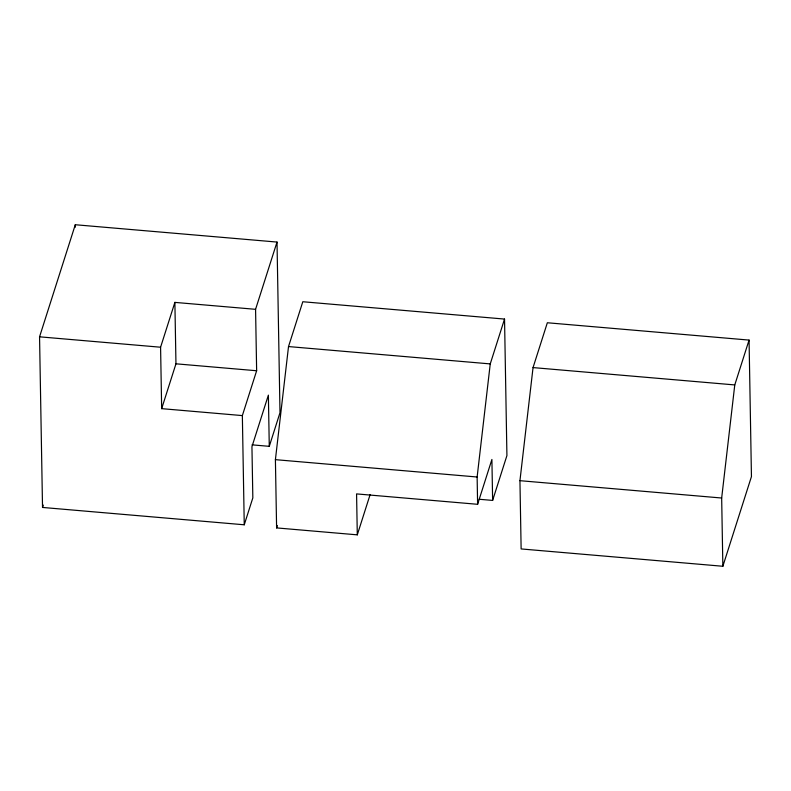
<?xml version="1.0" encoding="UTF-8"?>
<svg xmlns="http://www.w3.org/2000/svg" width="791" height="791" viewBox="0 0 791 791"><rect width="100%" height="100%" fill="white"/><g stroke="black" fill="none" stroke-linecap="round" stroke-linejoin="round"><path stroke-width="1.19" d="M370.119 494.612L357.295 534.845L276.603 527.913L275.406 459.66L288.517 346.567L302.805 301.737L504.539 319.07L506.922 455.576L492.625 500.416L479.178 499.259M357.295 534.845L356.573 493.9L477.616 504.302L477.131 477.003L490.242 363.909L504.539 319.07M519.944 480.681L533.045 367.588L547.342 322.758L749.067 340.09L751.45 476.597L722.855 566.267L521.131 548.934L519.944 480.681L721.669 498.014L722.855 566.267M721.669 498.014L734.77 384.93L749.067 340.09M269.276 446.332L268.376 395.134L251.943 446.697L252.833 497.885L244.251 524.789L42.526 507.446L39.55 336.818L75.293 224.733L277.018 242.066L279.994 412.704L269.276 446.332L252.052 444.849M42.526 507.446L43.278 505.113M255.572 309.321L256.64 370.752L242.353 415.591L161.661 408.65L160.583 347.219L174.88 302.389L255.572 309.321L277.018 242.066M161.661 408.65L175.958 363.811L174.88 302.389M276.603 527.913L277.344 525.58M477.616 504.302L491.903 459.462L492.625 500.416M288.517 346.567L490.242 363.909M533.045 367.588L734.77 384.93M39.55 336.818L160.583 347.219M175.958 363.811L256.64 370.752M275.406 459.66L477.131 477.003M242.353 415.591L244.251 524.789M75.293 224.733L75.333 227.185"/></g></svg>
